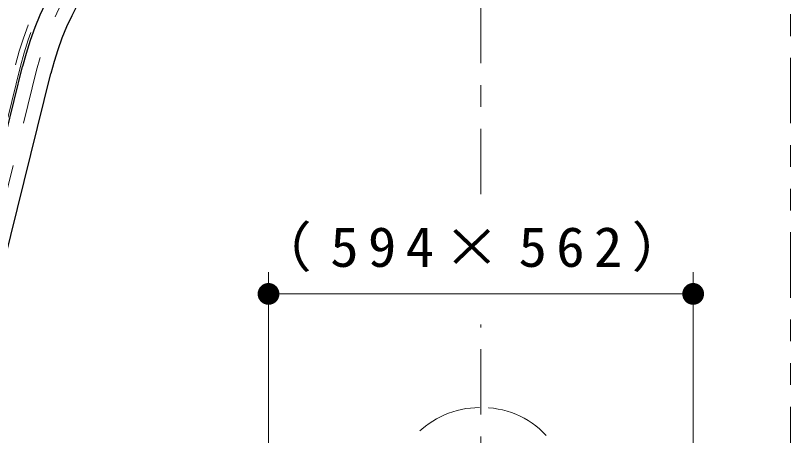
# Model space of a CAD drawing. Units: millimetres on the paper. Extents: x -385 to 0, y -297 to 267.
# Drawn here: x -331.7 to -296.13, y 203.69 to 222.96 of the extents above; entities that cross this region are included whole.
import ezdxf

# ---------------------------------------------------------------- set-up
doc = ezdxf.new("R2010")
doc.units = ezdxf.units.MM
for name, pattern in [('USER1', [4.5, 2.5, -2]), ('USER2', [6, 3, -1, 1, -1]), ('USER3', [8, 3, -1, 1, -1, 1, -1])]:
    doc.linetypes.add(name, pattern=pattern)
doc.layers.add('LY_3', color=7, linetype='Continuous', lineweight=25)
doc.styles.add('ＭＳ ゴシック', font='')
doc.styles.get('ＭＳ ゴシック').set_extended_font_data('MS Gothic')

# ---------------------------------------------------------------- blocks, each defined once
blk = doc.blocks.new('filled_dot')
at = {"color": 0, "linetype": 'Continuous', "lineweight": -2, "const_width": 1.25}
blk.add_lwpolyline([(-0.625, 0, 1), (0.625, 0, 1)], format="xyb", close=True, dxfattribs=at)

msp = doc.modelspace()

# ---------------------------------------------------------------- linework, layer by layer
at = {"layer": 'LY_3', "color": 2, "linetype": 'USER2', "lineweight": 13}
msp.add_line((-310.342, 214.766), (-310.342, 245.226), dxfattribs=at)
at = {"layer": 'LY_3', "color": 1, "linetype": 'USER3', "lineweight": 13}
msp.add_line((-296.132, 178.013), (-296.132, 230.422), dxfattribs=at)
at = {"layer": 'LY_3', "color": 40, "linetype": 'USER1', "lineweight": 13}
for p, q in [((-331.469, 220.635), (-341.52, 180.013)), ((-330.725, 220.451), (-340.73, 180.017))]:
    msp.add_line(p, q, dxfattribs=at)
at = {"layer": 'LY_3'}
for p, q in [((-341.418, 180.013), (-331.372, 220.611)), ((-340.044, 180.013), (-330.078, 220.291))]:
    msp.add_line(p, q, dxfattribs=at)
at = {"layer": 'LY_3', "lineweight": 13}
for p, q in [((-320.085, 198.843), (-320.085, 211.187)), ((-300.598, 198.843), (-300.598, 211.187)), ((-320.085, 210.187), (-300.598, 210.187))]:
    msp.add_line(p, q, dxfattribs=at)
at = {"layer": 'LY_3', "color": 110, "linetype": 'USER2', "lineweight": 13}
msp.add_line((-310.342, 162.648), (-310.342, 208.789), dxfattribs=at)
at = {"layer": 'LY_3', "color": 40, "linetype": 'USER1', "lineweight": 13}
for radius in [15, 14.767, 14]:
    msp.add_arc((-317.135, 217.089), radius, 90, 166.102, dxfattribs=at)
at = {"layer": 'LY_3'}
for radius in [14.667, 13.333]:
    msp.add_arc((-317.135, 217.089), radius, 90, 166.102, dxfattribs=at)
at = {"layer": 'LY_3', "color": 1, "linetype": 'USER3', "lineweight": 13}
for centre, start, end in [((-310.408, 200.973), 90, 137.1623), ((-310.275, 200.973), 42.8377, 91.9004)]:
    msp.add_arc(centre, 4, start, end, dxfattribs=at)

# ---------------------------------------------------------------- block references
at = {"layer": 'LY_3', "lineweight": 13, "xscale": 0.4, "yscale": 0.4}
msp.add_blockref('filled_dot', (-320.085, 210.187), dxfattribs=at)
at = {"layer": 'LY_3', "lineweight": 13, "xscale": 0.4, "yscale": 0.4, "rotation": 180}
msp.add_blockref('filled_dot', (-300.598, 210.187), dxfattribs=at)

# ---------------------------------------------------------------- texts
at = {"layer": 'LY_3', "insert": (-310.342, 211.187), "char_height": 1.833, "attachment_point": 8, "style": 'ＭＳ ゴシック'}
msp.add_mtext('\\T1.32;\\W1.05;（594×562）', dxfattribs=at)

doc.saveas('drawing.dxf')
